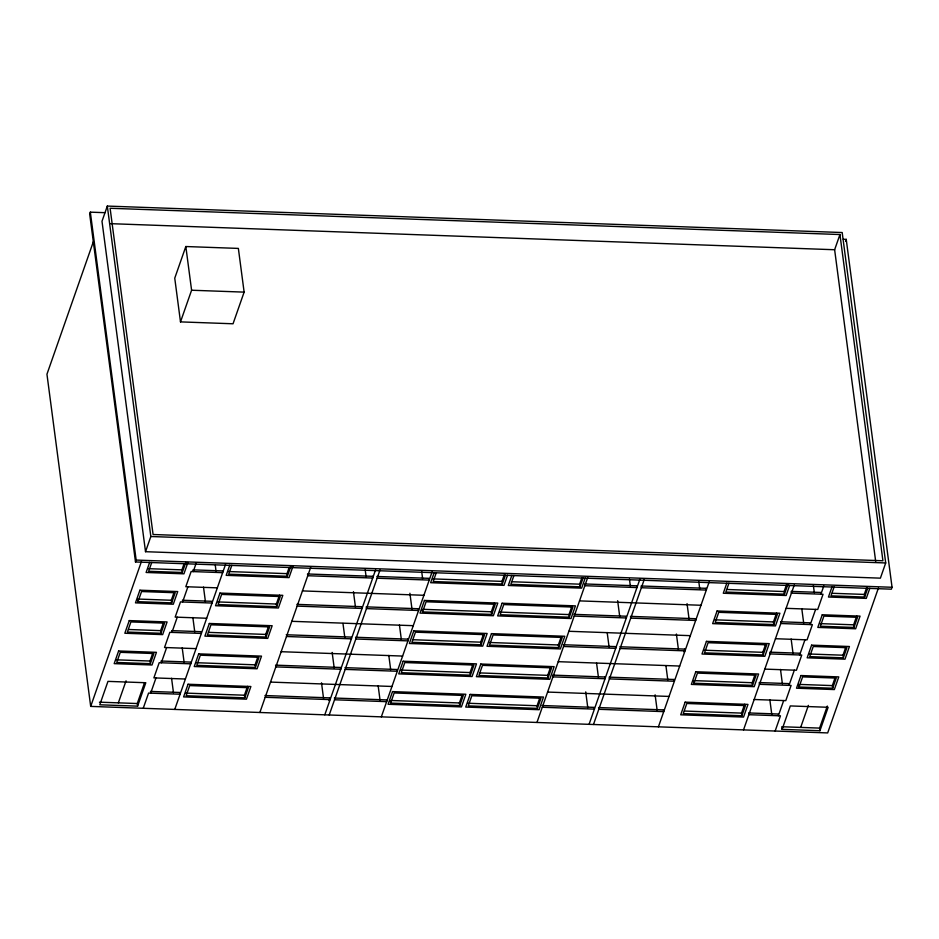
<?xml version="1.0" encoding="UTF-8"?>
<svg xmlns="http://www.w3.org/2000/svg" width="939" height="939" viewBox="0 0 939 939"><rect width="100%" height="100%" fill="white"/><g stroke="black" fill="none" stroke-linecap="round" stroke-linejoin="round"><path stroke-width="1.41" d="M104.98 212.684L90.332 212.155L89.675 214.057L135.498 561.968L891.381 589.176L892.05 587.274L846.227 239.363L843.292 239.257M93.395 241.605L46.95 374.215L90.696 706.398L827.682 732.925L878.47 587.873M107.316 206.075L101.999 221.275L145.522 551.698L880.395 578.154L885.712 562.954L842.189 232.532L107.316 206.075L150.839 536.509L145.522 551.698M185.828 246.523L174.748 278.179L180.499 321.889L233.036 323.779L244.128 292.123L238.365 248.412L185.828 246.523L191.591 290.233L180.499 321.889M135.498 561.968L136.155 560.067L90.332 212.155M90.696 706.398L141.496 561.346M149.665 562.332L146.108 572.473L183.938 573.835L187.929 562.438M138.01 601.664L141.566 591.535L175.182 592.744L171.637 602.873L138.01 601.664L137.669 599.047M151.766 562.414L148.655 571.276L182.283 572.485L185.828 562.355M118.337 702.853L126.061 680.81M150.357 663.662L153.902 653.532L120.274 652.323L116.729 662.453L150.357 663.662L150.005 661.033L152.67 653.438M160.992 633.273L164.548 623.144L130.92 621.923L127.375 632.064L160.992 633.273L160.651 630.644L163.316 623.05M171.637 602.873L171.297 600.256L173.95 592.662M182.283 572.485L181.931 569.867L184.15 563.529M137.599 706.151L145.803 682.735L107.973 681.374L99.769 704.79L137.599 706.151L137.258 703.534L144.489 682.864M143.233 708.288L148.562 693.088L180.077 694.226L179.854 692.477L150.428 691.421M150.663 693.158L155.98 677.97M166.626 647.581L161.308 662.77L161.074 661.021L190.488 662.089L190.723 663.826L159.196 662.699L153.879 677.888L185.406 679.026M177.271 617.181L171.943 632.381L171.72 630.632L201.134 631.689L201.369 633.438L169.842 632.311L164.525 647.499L196.04 648.638M182.589 601.993L187.906 586.793M196.134 563.306L193.234 571.605L193 569.856L222.426 570.912L222.649 572.661L191.133 571.522L185.805 586.722L217.332 587.849M174.76 709.414L225.56 564.374M229.726 565.219L226.182 575.349L289.012 577.614L293.003 566.217M231.827 565.29L228.717 574.163L287.357 576.264L290.902 566.135M244.786 697.83L248.33 687.7L189.701 685.587L186.157 695.729L244.786 697.83L244.433 695.212L247.544 686.35M255.42 667.441L258.976 657.312L200.347 655.199L196.791 665.328L255.42 667.441L255.079 664.824L257.744 657.218M266.066 637.053L269.61 626.923L210.982 624.811L207.437 634.94L266.066 637.053L265.725 634.424L268.378 626.829M276.712 606.664L280.256 596.535L221.627 594.422L218.083 604.552L276.712 606.664L276.359 604.035L279.47 595.173M287.357 576.264L287.005 573.647L289.224 567.32M259.868 712.478L310.668 567.438M328.967 700.529L329.894 697.877L264.962 695.541M324.8 714.814L375.6 569.773M329.213 714.978L380.013 569.926M381.328 716.856L432.128 571.804M434.194 572.579L430.649 582.708L503.985 585.349L507.541 575.22M390.624 703.088L394.169 692.959L463.303 695.447L459.758 705.576L390.624 703.088L390.272 700.459M422.55 611.911L426.095 601.782L495.24 604.27L491.684 614.399L422.55 611.911L422.21 609.294M436.295 572.661L433.196 581.523L502.33 584.011L505.44 575.149M459.758 705.576L459.417 702.947L462.07 695.353M470.404 675.176L473.949 665.047L404.815 662.558L401.27 672.688L470.404 675.176L470.052 672.559L472.716 664.965M481.05 644.788L484.594 634.658L415.461 632.17L411.904 642.299L481.05 644.788L480.698 642.17L483.362 634.564M491.684 614.399L491.343 611.782L494.442 602.908M502.33 584.011L501.989 581.382L504.208 575.055M511.849 575.372L508.304 585.502L581.64 588.143L585.197 578.013M513.95 575.454L510.851 584.316L579.985 586.805L583.096 577.943M537.413 708.37L540.97 698.24L471.824 695.752L468.279 705.882L537.413 708.37L537.073 705.741L539.737 698.146M548.059 677.981L551.604 667.852L482.47 665.352L478.925 675.493L548.059 677.981L547.719 675.352L550.371 667.758M558.705 647.581L562.25 637.452L493.116 634.964L489.559 645.093L558.705 647.581L558.353 644.964L561.017 637.37M569.339 617.193L572.896 607.064L503.75 604.575L500.205 614.705L569.339 617.193L568.999 614.576L572.109 605.714M579.985 586.805L579.645 584.175L581.863 577.849M536.955 722.455L587.744 577.403M589.07 724.333L639.858 579.281M593.483 724.485L644.271 579.445M683.862 651.76L684.789 649.107L619.857 646.76M658.415 726.833L709.215 581.781M875.688 561.463L834.63 249.739L839.947 234.539L110.109 208.27L153.08 534.502L882.918 560.771L839.947 234.539M845.558 241.264L846.227 239.363M726.833 583.119L723.288 593.248L786.119 595.502L789.664 585.373M693.898 683.228L697.442 673.099L756.083 675.211L752.526 685.341L693.898 683.228L693.557 680.599M728.934 583.189L725.824 592.051L784.464 594.164L788.009 584.035M741.892 715.729L745.437 705.6L686.808 703.487L683.252 713.617L741.892 715.729L741.54 713.1L744.65 704.238M752.526 685.341L752.186 682.712L754.85 675.118M763.172 654.941L766.717 644.811L708.088 642.71L704.543 652.84L763.172 654.941L762.832 652.323L765.485 644.729M773.818 624.552L777.363 614.423L718.734 612.31L715.189 622.44L773.818 624.552L773.466 621.935L776.576 613.073M784.464 594.164L784.112 591.547L786.776 583.941M743.524 729.896L794.324 584.844M783.678 700.564L778.361 715.764L778.126 714.016L748.618 712.947M794.324 670.176L789.006 685.364L788.772 683.615L759.252 682.559L759.487 684.308L791.108 685.447L785.79 700.635L754.17 699.496M804.969 639.776L799.652 654.976L799.418 653.227L769.898 652.171L770.133 653.92L801.753 655.058L796.425 670.246L764.804 669.108M815.615 609.388L810.287 624.588L810.064 622.839L780.544 621.771M823.832 585.901L820.932 594.199L820.698 592.45L791.19 591.382L791.413 593.131L823.034 594.27L817.716 609.47L786.096 608.331M775.144 731.035L780.462 715.835L748.841 714.696M782.117 729.357L790.309 705.928L828.139 707.29L819.935 730.718L782.117 729.357L781.764 726.739M832.001 586.898L828.456 597.028L866.274 598.389L869.831 588.26M799.066 687.008L802.61 676.878L836.238 678.087L832.693 688.228L799.066 687.008L798.725 684.39M834.102 586.981L830.992 595.842L864.619 597.051L867.73 588.19M800.674 727.42L808.397 705.365M832.693 688.228L832.341 685.599L835.006 678.005M843.339 657.828L846.884 647.699L813.256 646.49L809.711 656.619L843.339 657.828L842.987 655.211L845.652 647.617M853.974 627.44L857.53 617.31L823.902 616.101L820.357 626.231L853.974 627.44L853.633 624.822L856.732 615.949M864.619 597.051L864.279 594.422L866.932 586.828M819.935 730.718L819.594 728.101L827.318 706.046M110.661 223.67L834.63 249.739M191.591 290.233L244.128 292.123M150.839 536.509L885.712 562.954M136.155 560.067L892.05 587.274M376.879 576.464L428.994 578.342L429.229 580.091L377.102 578.213M148.315 568.658L181.931 569.867M228.377 571.534L287.005 573.647M432.844 578.894L501.989 581.382M511.943 581.746L579.645 584.175M726.95 589.481L784.112 591.547M832.118 593.272L864.279 594.422M302.44 590.913L423.9 595.291M579.527 600.89L700.987 605.268M182.354 600.244L211.78 601.3L212.014 603.049L180.488 601.911L175.17 617.111L206.686 618.249M296.888 604.364L361.82 606.7L362.055 608.449L297.111 606.113M573.975 614.341L626.09 616.219L626.313 617.968L574.198 616.09M139.136 599.094L171.297 600.256M217.731 601.922L276.359 604.035M423.642 609.341L491.343 611.782M499.865 612.087L568.999 614.576M714.837 619.822L773.466 621.935M820.005 623.613L853.633 624.822M780.779 623.519L812.388 624.658L807.071 639.858L775.45 638.72M291.794 621.313L413.254 625.679M568.881 631.278L690.341 635.656M286.242 634.752L351.174 637.088L351.409 638.837L286.477 636.501M563.33 644.729L615.444 646.607L615.679 648.356L563.553 646.478M128.49 629.494L160.651 630.644M208.552 632.37L265.725 634.424M413.007 639.729L480.698 642.17M489.219 642.476L558.353 644.964M704.191 650.211L762.832 652.323M809.371 654.002L842.987 655.211M620.092 648.509L685.024 650.856L684.789 649.107M281.148 651.701L402.62 656.068M558.236 661.678L679.695 666.044M344.953 667.641L397.068 669.519L397.291 671.268L345.176 669.39M116.389 659.824L150.005 661.033M196.451 662.711L255.079 664.824M400.918 670.07L470.052 672.559M480.017 672.923L547.719 675.352M695.024 680.658L752.186 682.712M800.181 684.437L832.341 685.599M270.514 682.09L391.974 686.468M547.59 692.066L669.061 696.433M334.307 698.029L386.422 699.907L386.657 701.656L334.542 699.778M542.038 705.518L594.164 707.384L594.387 709.133L542.273 707.255M185.805 693.099L244.433 695.212M391.716 700.517L459.417 702.947M467.939 703.252L537.073 705.741M684.378 711.046L741.54 713.1M265.185 697.29L330.129 699.625L329.894 697.877M99.428 702.172L137.258 703.534M783.22 726.786L819.594 728.101M813.374 585.49L814.336 592.72M801.789 608.648L803.69 623.109M791.143 639.036L793.044 653.497M780.497 669.425L782.398 683.897M769.851 699.813L771.764 714.286M698.804 581.757L699.743 588.859M687.043 603.648L689.097 619.247M676.397 634.036L678.451 649.635M665.939 665.845L667.817 680.024M655.117 694.825L657.171 710.424M629.423 578.964L630.362 586.159M617.639 600.714L619.728 616.547M607.181 632.546L609.082 646.948M596.547 662.934L598.436 677.336M585.713 691.89L587.791 707.724M421.681 571.487L422.632 578.682M409.897 593.237L411.986 609.071M399.451 625.069L401.34 639.471M388.805 655.457L390.706 669.859M365.189 569.75L366.128 576.839M378.159 685.846L380.06 700.248M353.428 591.64L355.482 607.24M342.97 623.449L344.836 637.628M332.148 652.417L334.202 668.016M321.502 682.806L323.556 698.405M215.289 565.395L216.052 571.182M203.505 587.11L205.406 601.57M192.859 617.498L194.76 631.97M182.213 647.887L184.126 662.359M171.567 678.275L173.48 692.747M118.619 650.973L114.182 663.638L152.012 665L156.449 652.335L118.619 650.973M129.265 620.585L124.828 633.25L162.658 634.611L167.083 621.947L129.265 620.585M139.899 590.197L135.474 602.861L173.292 604.223L177.729 591.558L139.899 590.197M188.046 684.249L183.61 696.914L246.441 699.179L250.877 686.515L188.046 684.249M198.681 653.861L194.244 666.526L257.086 668.779L261.512 656.126L198.681 653.861M209.327 623.473L204.89 636.137L267.721 638.391L272.157 625.726L209.327 623.473M219.972 593.072L215.536 605.737L278.367 608.003L282.803 595.338L219.972 593.072M392.514 691.609L388.077 704.273L461.413 706.914L465.85 694.25L392.514 691.609M403.16 661.22L398.723 673.885L472.059 676.526L476.496 663.861L403.16 661.22M413.794 630.832L409.357 643.497L482.705 646.138L487.141 633.473L413.794 630.832M424.44 600.444L420.003 613.097L493.351 615.738L497.776 603.073L424.44 600.444M470.169 694.402L465.732 707.067L539.08 709.708L543.505 697.043L470.169 694.402M480.815 664.014L476.378 676.679L549.714 679.32L554.151 666.655L480.815 664.014M491.449 633.625L487.024 646.29L560.36 648.931L564.797 636.266L491.449 633.625M502.095 603.237L497.658 615.902L571.006 618.531L575.443 605.878L502.095 603.237M685.141 702.149L680.716 714.814L743.547 717.067L747.984 704.403L685.141 702.149M695.787 671.749L691.35 684.414L754.193 686.679L758.618 674.014L695.787 671.749M706.433 641.36L701.996 654.025L764.827 656.291L769.264 643.626L706.433 641.36M717.079 610.972L712.642 623.637L775.473 625.902L779.91 613.237L717.079 610.972M800.955 675.54L796.518 688.205L834.348 689.566L838.785 676.902L800.955 675.54M811.601 645.152L807.164 657.816L844.994 659.178L849.431 646.513L811.601 645.152M822.247 614.763L817.81 627.416L855.64 628.778L860.065 616.125L822.247 614.763M372.466 576.311L307.534 573.975L307.757 575.724L372.689 578.06L372.466 576.311M636.724 585.819L584.61 583.952L584.844 585.701L636.959 587.568L636.724 585.819M706.081 588.319L641.137 585.983L641.372 587.732L706.304 590.068L706.081 588.319M418.348 608.742L366.233 606.864L366.468 608.613L418.583 610.491L418.348 608.742M695.435 618.707L630.503 616.371L630.726 618.12L695.67 620.456L695.435 618.707M407.702 639.13L355.588 637.252L355.822 639.001L407.937 640.879L407.702 639.13M340.54 667.488L275.597 665.152L275.831 666.89L340.763 669.237L340.54 667.488M604.798 676.996L552.684 675.118L552.918 676.866L605.033 678.744L604.798 676.996M674.143 679.496L609.211 677.16L609.446 678.909L674.378 681.245L674.143 679.496M663.509 709.884L598.566 707.548L598.8 709.297L663.732 711.633L663.509 709.884"/></g></svg>
